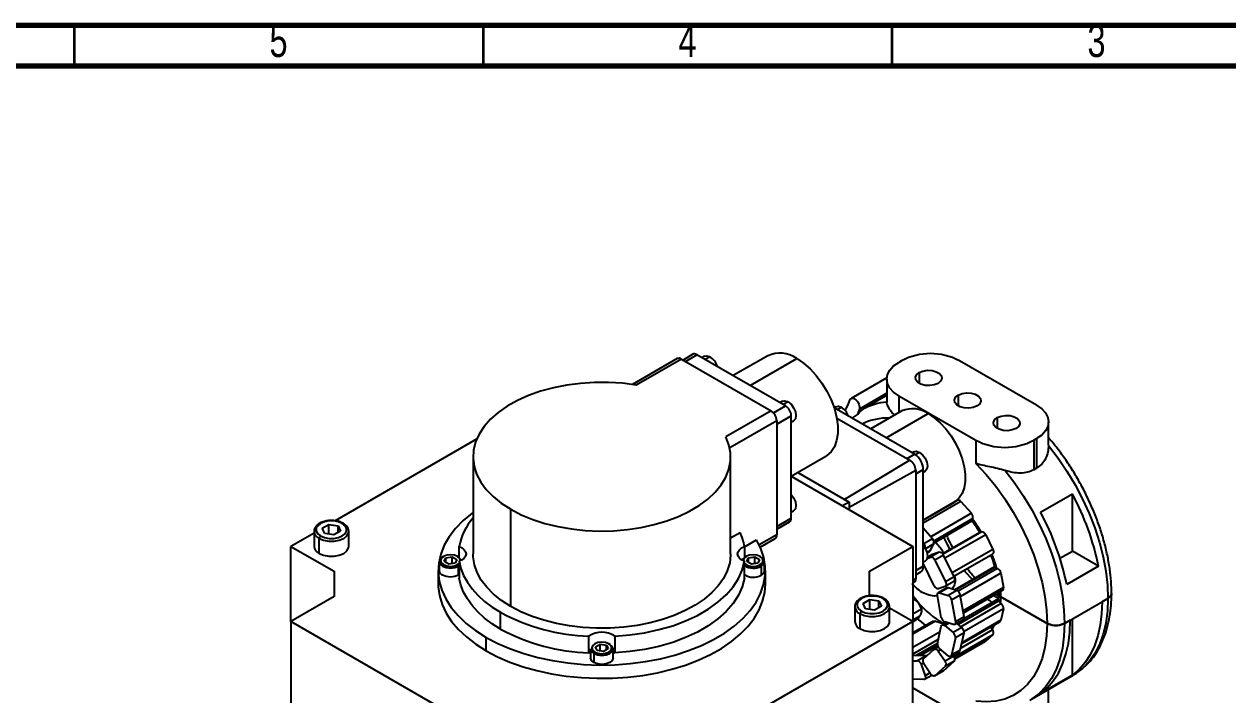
# Model space of a CAD drawing. Header units: millimetres. Extents: x 15 to 1184, y 5 to 836.
# Drawn here: x 943.4 to 1090.5, y 754.1 to 836.1 of the extents above; entities that cross this region are included whole.
import ezdxf

# ---------------------------------------------------------------- set-up
doc = ezdxf.new("R2010")
doc.units = ezdxf.units.MM
doc.styles.add('SLDTEXTSTYLE1', font='TXT', dxfattribs={"width": 0.75})

msp = doc.modelspace()

# ---------------------------------------------------------------- linework, layer by layer
at = {"color": 7, "linetype": 'Continuous', "lineweight": 70}
for p, q in [((15, 836), (1184, 836)), ((20, 831), (1179, 831))]:
    msp.add_line(p, q, dxfattribs=at)
at = {"color": 7, "linetype": 'Continuous', "lineweight": 35}
for p, q in [((949.5, 831), (949.5, 836)), ((999.5, 831), (999.5, 836)), ((1049.5, 831), (1049.5, 836))]:
    msp.add_line(p, q, dxfattribs=at)
at = {"color": 7, "linetype": 'Continuous', "lineweight": 25}
for p, q in [((1023.2071, 795.2161), (1017.7353, 792.0573)), ((1023.7071, 795.1666), (1018.1997, 791.9872)), ((1023.7071, 795.1666), (1034.6672, 788.8394)), ((1025.1163, 795.7467), (1023.9093, 795.0499)), ((1036.435, 789.4517), (1025.6163, 795.6972)), ((1026.5251, 795.5111), (1026.2319, 795.3418)), ((1034.2642, 795.579), (1030.0425, 793.142)), ((1050.6302, 794.967), (1050.2766, 794.7629)), ((1067.1411, 789.5174), (1057.7013, 794.967)), ((1048.8187, 792.8699), (1044.4501, 790.3479)), ((1048.8122, 792.7218), (1048.8122, 789.8797)), ((1048.8122, 790.7039), (1045.9111, 789.0292)), ((1050.2766, 790.6808), (1059.7165, 785.2313)), ((1036.0605, 790.0064), (1035.7672, 789.8372)), ((1042.5941, 789.3345), (1042.3782, 789.2098)), ((1052.2212, 783.52), (1042.3812, 789.2005)), ((1034.6672, 788.8394), (1029.1598, 785.6601)), ((1035.3744, 787.6147), (1035.3744, 773.6927)), ((1037.1421, 775.7338), (1037.1421, 788.2269)), ((1037.1421, 787.4555), (1037.4354, 787.6248)), ((1042.6972, 787.9568), (1051.6555, 782.7853)), ((1045.2625, 788.4224), (1044.5655, 787.9395)), ((1050.6706, 788.8179), (1046.8573, 786.6165)), ((1068.6056, 784.6343), (1068.6056, 787.4764)), ((998.6798, 785.3737), (981.3871, 775.3909)), ((1059.7165, 785.2313), (1059.7165, 782.4052)), ((1066.7876, 785.2313), (1067.1411, 785.4354)), ((1066.7876, 785.2313), (1066.7876, 781.639)), ((1067.1411, 785.4354), (1067.1411, 781.8431)), ((998.2344, 783.2266), (998.2344, 771.346)), ((1029.7344, 771.346), (1029.7344, 783.2266)), ((1037.1421, 780.8442), (1041.3636, 783.2811)), ((1052.1295, 783.8298), (1051.907, 783.7014)), ((1052.3626, 781.5605), (1052.3626, 768.2917)), ((1053.2818, 769.843), (1053.2818, 781.6829)), ((1067.1411, 781.8431), (1066.7876, 781.639)), ((1037.1421, 780.8402), (1051.9914, 772.2679)), ((1037.9483, 781.3096), (1044.2309, 777.6827)), ((1053.2818, 781.3197), (1053.5044, 781.4482)), ((1067.6184, 776.4541), (1071.5075, 778.6992)), ((1071.5075, 771.687), (1071.5075, 778.6992)), ((1044.2309, 777.6827), (1043.4212, 777.2153)), ((1044.2309, 777.6827), (1044.2309, 776.7479)), ((1057.4843, 777.9039), (1053.2818, 775.4778)), ((1053.2818, 775.4878), (1057.0951, 777.6891)), ((1057.8877, 777.7501), (1059.1619, 776.306)), ((1002.8474, 764.9167), (1002.8474, 776.7974)), ((1037.1421, 776.4445), (1037.4354, 776.6138)), ((1059.327, 775.6657), (1059.2955, 775.6083)), ((979.8118, 774.4777), (980.6283, 774.949)), ((980.1106, 773.8338), (979.8118, 774.4777)), ((980.6283, 774.949), (981.7436, 774.7765)), ((980.6283, 773.7537), (980.6283, 774.949)), ((981.7436, 774.7765), (982.0425, 774.1326)), ((981.7436, 773.9601), (981.7436, 774.7765)), ((1035.3744, 774.3751), (1036.935, 775.276)), ((1054.4012, 773.2035), (1053.2818, 774.4722)), ((1054.6013, 772.7145), (1059.2285, 775.3857)), ((978.8021, 773.8986), (975.9774, 772.2679)), ((978.8021, 774.101), (978.8021, 772.2679)), ((978.8021, 774.101), (978.8026, 774.0741)), ((979.4245, 771.4005), (979.4245, 773.2336)), ((981.226, 773.6613), (980.1106, 773.8338)), ((982.0425, 774.1326), (981.226, 773.6613)), ((983.0521, 774.101), (983.0516, 774.128)), ((983.0521, 772.2679), (983.0521, 774.101)), ((1029.7344, 773.2947), (1030.8881, 773.9607)), ((1031.4138, 772.2228), (1032.8884, 773.0741)), ((1033.3513, 772.1865), (1035.1672, 773.2348)), ((1054.4012, 773.2035), (1053.3406, 772.5912)), ((1060.1877, 773.9696), (1055.6461, 771.3478)), ((1060.3597, 774.0139), (1060.4165, 774.0335)), ((1060.9133, 773.682), (1061.7951, 771.8962)), ((975.9774, 772.2679), (981.2453, 769.2268)), ((975.9774, 763.0833), (975.9774, 772.2679)), ((996.5549, 770.9051), (996.5549, 772.2521)), ((1031.4138, 772.2521), (1031.4138, 770.9051)), ((1046.7234, 769.2268), (1051.9914, 772.2679)), ((1051.9914, 772.2679), (1051.9914, 763.0833)), ((1053.2818, 772.6578), (1053.3406, 772.5912)), ((1053.7325, 771.4772), (1054.0376, 771.6534)), ((1054.3811, 771.2558), (1053.7787, 770.9081)), ((1054.1062, 771.7254), (1054.5664, 772.5632)), ((1055.2399, 771.5542), (1054.1792, 770.9419)), ((1054.4106, 771.2693), (1054.3811, 771.2558)), ((1055.2399, 771.5542), (1054.4106, 771.2693)), ((1057.0111, 768.6217), (1061.7686, 771.3682)), ((1069.9983, 770.8157), (1071.5075, 771.687)), ((1074.7113, 769.8374), (1071.5075, 771.687)), ((994.1094, 770.4069), (994.1094, 769.3046)), ((994.7036, 770.4086), (994.9128, 770.8594)), ((995.2752, 770.0787), (994.7036, 770.4086)), ((994.9128, 770.8594), (995.6936, 770.9801)), ((994.9128, 770.2879), (994.9128, 770.8594)), ((996.0559, 770.1995), (995.2752, 770.0787)), ((995.6936, 770.9801), (996.2651, 770.6502)), ((995.6936, 770.1434), (995.6936, 770.9801)), ((996.2651, 770.6502), (996.0559, 770.1995)), ((996.4566, 769.8457), (996.5549, 769.9088)), ((996.4566, 768.7433), (996.4566, 769.8457)), ((996.5549, 770.4398), (996.5549, 768.3984)), ((1031.4138, 768.3984), (1031.4138, 770.4398)), ((1031.7036, 770.4086), (1031.9128, 770.8594)), ((1032.2752, 770.0787), (1031.7036, 770.4086)), ((1031.9128, 770.8594), (1032.6936, 770.9801)), ((1031.9128, 770.2879), (1031.9128, 770.8594)), ((1033.0559, 770.1995), (1032.2752, 770.0787)), ((1032.6936, 770.9801), (1033.2651, 770.6502)), ((1032.6936, 770.1434), (1032.6936, 770.9801)), ((1033.2651, 770.6502), (1033.0559, 770.1995)), ((1033.4566, 769.8457), (1033.4566, 768.7433)), ((1033.8594, 769.3046), (1033.8594, 770.4069)), ((1053.2818, 770.3087), (1053.5044, 770.4372)), ((1053.294, 770.1155), (1053.2818, 770.1412)), ((1054.6166, 767.4368), (1053.294, 770.1155)), ((1053.7564, 770.7966), (1054.1792, 770.9419)), ((1055.7367, 771.2027), (1054.6761, 770.5904)), ((1054.6761, 770.5904), (1055.9987, 767.9117)), ((1057.0593, 768.524), (1055.7367, 771.2027)), ((1062.0107, 769.7593), (1057.1371, 766.9458)), ((1074.7113, 769.8374), (1070.8223, 767.5923)), ((981.2453, 769.2268), (981.2453, 766.1244)), ((993.9844, 769.3046), (993.9844, 767.6756)), ((996.5549, 768.8065), (996.4566, 768.7433)), ((1033.9844, 767.6756), (1033.9844, 769.3046)), ((1046.7234, 766.2255), (1046.7234, 769.2268)), ((1052.3626, 768.805), (1052.9711, 769.1563)), ((1057.0593, 768.524), (1055.9987, 767.9117)), ((1062.2729, 769.5781), (1062.3437, 769.5559)), ((1062.7671, 769.0043), (1063.0818, 767.2305)), ((1051.9914, 767.7437), (1052.1492, 767.8304)), ((1056.1718, 767.1845), (1055.1111, 766.5722)), ((1055.9427, 767.3702), (1055.1134, 767.0853)), ((1056.3431, 767.1949), (1055.2824, 766.5826)), ((1055.9723, 767.3837), (1057.0329, 767.996)), ((1057.3771, 766.8705), (1056.3165, 766.2582)), ((1057.3771, 766.8705), (1056.3431, 767.1949)), ((1058.1879, 764.1352), (1062.9871, 766.9056)), ((981.2453, 766.1244), (975.9774, 763.0833)), ((1045.9263, 765.2931), (1046.7428, 765.7645)), ((1046.7428, 765.7645), (1047.8581, 765.5919)), ((1046.7428, 764.5692), (1046.7428, 765.7645)), ((1047.8581, 765.5919), (1048.157, 764.948)), ((1047.8581, 764.7755), (1047.8581, 765.5919)), ((1051.9914, 765.8739), (1052.6357, 765.4271)), ((1052.6357, 765.4271), (1053.0522, 764.5777)), ((1055.4884, 763.5866), (1055.0164, 766.2473)), ((1055.2824, 766.5826), (1056.3165, 766.2582)), ((1057.8005, 766.3189), (1056.7398, 765.7066)), ((1056.7398, 765.7066), (1057.2119, 763.0459)), ((1058.2725, 763.6582), (1057.8005, 766.3189)), ((1062.4698, 765.8453), (1058.2478, 763.408)), ((1062.4801, 766.613), (1062.4818, 766.5135)), ((1062.7449, 765.3456), (1062.8157, 765.2861)), ((1062.7747, 766.1164), (1068.4316, 762.8507)), ((1068.4316, 762.8466), (1062.7747, 766.1123)), ((1070.5529, 762.8507), (1075.8562, 765.9123)), ((1075.1456, 765.502), (1075.1491, 765.5)), ((1075.8562, 765.9082), (1075.1491, 765.5)), ((1001.61, 762.161), (1001.61, 764.2024)), ((1044.9166, 764.9164), (1044.9166, 763.0833)), ((1044.9166, 764.9164), (1044.9171, 764.8895)), ((1045.539, 764.049), (1045.539, 762.2159)), ((1046.2251, 764.6492), (1045.9263, 765.2931)), ((1047.3405, 764.4767), (1046.2251, 764.6492)), ((1048.157, 764.948), (1047.3405, 764.4767)), ((1049.1666, 764.9164), (1049.1661, 764.9434)), ((1049.1666, 763.0833), (1049.1666, 764.9164)), ((1051.9914, 763.0833), (1049.1666, 764.714)), ((1063.0818, 764.6436), (1062.7671, 763.2332)), ((1006.0294, 745.7346), (975.9774, 763.0833)), ((975.9774, 763.0833), (975.9774, 752.4683)), ((1051.9914, 763.0833), (1021.9393, 745.7346)), ((1051.9914, 763.0066), (1052.5088, 763.3053)), ((1051.9914, 752.4683), (1051.9914, 763.0833)), ((1054.2935, 763.0187), (1051.9914, 761.6898)), ((1052.6089, 763.4347), (1052.5774, 763.3773)), ((1054.776, 763.1283), (1055.7037, 762.8474)), ((1055.0164, 760.4069), (1055.4884, 762.5226)), ((1056.1133, 762.9718), (1055.5831, 762.6658)), ((1055.7037, 762.8474), (1055.7704, 762.7739)), ((1056.9459, 762.7106), (1055.9118, 763.035)), ((1055.9118, 762.5853), (1056.9459, 761.7158)), ((1057.1172, 762.721), (1058.1778, 763.3333)), ((1058.2725, 763.6582), (1057.2119, 763.0459)), ((1058.0065, 762.3282), (1057.3674, 762.8655)), ((1057.9817, 760.3821), (1062.6724, 763.09)), ((1071.26, 763.2548), (1070.5529, 762.8466)), ((1071.26, 763.2548), (1071.2565, 763.2569)), ((1071.5075, 756.5093), (1071.5075, 763.4018)), ((999.8422, 759.5115), (999.8422, 761.1405)), ((1012.4147, 759.2428), (1012.4147, 761.2841)), ((1015.5541, 761.2841), (1015.5541, 759.2428)), ((1057.2119, 761.0734), (1056.7398, 758.9577)), ((1058.0065, 762.3282), (1056.9459, 761.7158)), ((1058.2725, 761.6857), (1057.2119, 761.0734)), ((1057.8005, 759.57), (1058.2725, 761.6857)), ((1061.7951, 761.4636), (1060.9133, 760.6958)), ((1061.6823, 762.1547), (1061.7391, 762.0696)), ((1012.6094, 759.7271), (1012.6094, 758.6248)), ((1013.2036, 759.9704), (1013.7752, 760.3003)), ((1013.4128, 759.5196), (1013.2036, 759.9704)), ((1014.1936, 759.3989), (1013.4128, 759.5196)), ((1013.7752, 760.3003), (1014.5559, 760.1795)), ((1013.7752, 759.4636), (1013.7752, 760.3003)), ((1014.7651, 759.7288), (1014.1936, 759.3989)), ((1014.5559, 760.1795), (1014.7651, 759.7288)), ((1014.5559, 759.6081), (1014.5559, 760.1795)), ((1015.3594, 758.6248), (1015.3594, 759.7271)), ((1052.7147, 758.9116), (1055.0141, 760.239)), ((1055.0366, 760.1423), (1052.898, 758.9077)), ((1053.294, 758.5273), (1054.6166, 759.679)), ((1055.1131, 759.9692), (1054.643, 759.6979)), ((1055.1134, 759.4568), (1055.9427, 758.2144)), ((1056.3165, 758.8949), (1055.2824, 759.7644)), ((1057.8005, 759.57), (1056.7398, 758.9577)), ((1057.1306, 758.5084), (1060.8869, 760.6769)), ((1060.9133, 760.6958), (1060.8869, 760.6769)), ((1012.4147, 759.2428), (1012.6094, 759.3817)), ((1013.0121, 759.1658), (1013.0121, 758.0635)), ((1015.3594, 759.3817), (1015.5541, 759.2428)), ((1053.6342, 758.8921), (1051.9914, 758.9269)), ((1051.9914, 758.2921), (1052.5736, 758.2798)), ((1053.6342, 758.8921), (1052.5736, 758.2798)), ((1055.7367, 757.069), (1057.0593, 758.2207)), ((1057.0034, 758.8267), (1055.9427, 758.2144)), ((1057.0593, 758.2207), (1055.9987, 757.6084)), ((1056.6451, 758.8145), (1057.7058, 759.4268)), ((1057.0034, 758.8267), (1056.9096, 758.9672)), ((1053.0455, 757.8166), (1053.5057, 756.4475)), ((1054.1792, 756.6789), (1053.35, 757.9213)), ((1053.4371, 756.0212), (1054.3118, 756.5261)), ((1054.6496, 756.4378), (1055.7103, 757.0501)), ((1055.9987, 757.6084), (1054.6761, 756.4567)), ((1055.7367, 757.069), (1054.6761, 756.4567)), ((1055.7103, 757.0501), (1055.7367, 757.069)), ((1066.3064, 753.4629), (1071.6097, 756.5244)), ((1071.5075, 756.5093), (1067.6184, 754.2642)), ((1071.6874, 756.5699), (1071.6097, 756.5244)), ((1053.3406, 755.9978), (1051.9914, 756.0264)), ((1051.9914, 754.9879), (1059.7165, 750.5283)), ((1068.6056, 752.7734), (1068.6056, 754.7902))]:
    msp.add_line(p, q, dxfattribs=at)
at = {"color": 8, "linetype": 'Continuous', "lineweight": 25}
for p, q in [((1024.2021, 794.8808), (1025.6163, 795.6972)), ((1027.2126, 795.443), (1026.6346, 795.1093)), ((1032.1218, 791.9416), (1037.8139, 795.2275)), ((1052.7869, 793.5178), (1052.7869, 792.1912)), ((1048.8122, 790.9798), (1045.4848, 789.059)), ((1050.2766, 790.6808), (1050.2766, 788.5904)), ((1057.5598, 790.7625), (1057.5598, 789.4358)), ((1034.9582, 788.5991), (1036.435, 789.4517)), ((1036.7479, 789.9384), (1036.1699, 789.6047)), ((1043.2816, 789.2664), (1042.7743, 788.9736)), ((1035.3744, 787.6147), (1029.6251, 784.2957)), ((1035.3744, 787.2064), (1037.1421, 788.2269)), ((1048.7389, 785.5302), (1053.8829, 788.4998)), ((1062.3328, 788.0071), (1062.3328, 786.6804)), ((1051.302, 782.9894), (1052.2212, 783.52)), ((1052.8169, 783.7618), (1052.3062, 783.467)), ((1051.6555, 782.7853), (1043.6633, 778.0104)), ((1052.3626, 781.5605), (1044.2309, 777.0273)), ((1052.3626, 781.1522), (1053.2818, 781.6829)), ((1057.8877, 777.7501), (1053.2818, 775.0912)), ((1035.3744, 774.7133), (1037.1421, 775.7338)), ((1059.1619, 776.306), (1054.1942, 773.4382)), ((1059.327, 775.6657), (1054.5664, 772.9174)), ((1059.2306, 775.4193), (1054.6007, 772.7465)), ((1035.3744, 773.6927), (1033.2265, 772.4528)), ((1060.1971, 773.9714), (1055.6481, 771.3453)), ((1060.4165, 774.0335), (1055.6808, 771.2996)), ((1060.9133, 773.682), (1055.9323, 770.8065)), ((1054.5664, 772.5632), (1053.536, 771.9684)), ((1054.1062, 771.7254), (1053.7249, 771.5053)), ((1054.4106, 771.2693), (1053.7781, 770.9041)), ((1061.7951, 771.8962), (1056.8141, 769.0207)), ((996.3506, 770.0294), (996.5549, 770.1857)), ((1052.3626, 769.3124), (1053.2818, 769.843)), ((1052.3626, 768.2917), (1051.9914, 768.0848)), ((1062.056, 769.697), (1057.2364, 766.9147)), ((1062.3437, 769.5559), (1057.5345, 766.7796)), ((1062.7671, 769.0043), (1057.8297, 766.1541)), ((1063.0818, 767.2305), (1058.1444, 764.3803)), ((1062.5281, 765.6088), (1057.5338, 762.7257)), ((1053.0522, 764.5778), (1051.9914, 763.9653)), ((1062.8157, 765.2861), (1057.8785, 762.4358)), ((1063.0818, 764.6436), (1058.2725, 761.8673)), ((1052.7878, 763.6895), (1051.9914, 763.2297)), ((1052.5774, 763.3773), (1051.9914, 763.039)), ((1054.776, 763.1283), (1051.9914, 761.5207)), ((1055.8014, 762.7917), (1055.7037, 762.8474)), ((1056.4165, 762.8767), (1055.9118, 762.5853)), ((1062.7671, 763.2332), (1058.0044, 760.4837)), ((1055.3307, 761.8156), (1051.9914, 759.8879)), ((1061.7951, 761.4636), (1057.0594, 758.7297)), ((1061.7391, 762.0696), (1057.8584, 759.8293)), ((1055.1216, 760.8785), (1051.9914, 759.0714)), ((1055.0171, 760.4098), (1052.4321, 758.9176)), ((1055.0455, 760.1151), (1052.9521, 758.9065)), ((1055.4305, 759.6399), (1055.1134, 759.4568)), ((1060.9133, 760.6958), (1057.1301, 758.5118)), ((1053.3176, 757.9737), (1053.0455, 757.8166)), ((1054.1034, 756.7925), (1053.5057, 756.4475))]:
    msp.add_line(p, q, dxfattribs=at)
at = {"color": 7, "linetype": 'Continuous', "lineweight": 25, "flags": 128}
for points in [[(1026.5251, 795.5111), (1026.8405, 795.5723), (1027.2126, 795.443)], [(1037.8139, 795.2275), (1038.6402, 794.6714), (1039.444, 793.9724), (1040.2033, 793.1494), (1040.8975, 792.2249), (1041.5075, 791.2243), (1042.0168, 790.1747), (1042.4115, 789.1048), (1042.6807, 788.0437), (1042.8172, 787.0205), (1042.8172, 786.063), (1042.6807, 785.1973), (1042.4115, 784.4472), (1042.0168, 783.8329), (1041.5075, 783.3713), (1041.3636, 783.2811)], [(1050.2766, 790.6808), (1049.6548, 791.1182), (1049.1928, 791.6172), (1048.9082, 792.1587), (1048.8122, 792.7218), (1048.9082, 793.285), (1049.1928, 793.8264), (1049.6548, 794.3255), (1050.2766, 794.7629)], [(1055.085, 792.1912), (1054.6227, 792.0043), (1054.0775, 791.92), (1053.5153, 791.9484), (1053.0038, 792.0861), (1052.6048, 792.3164), (1052.3663, 792.6117), (1052.3171, 792.9363), (1052.4632, 793.251), (1052.7869, 793.5178)], [(1052.7869, 793.5178), (1053.2492, 793.7047), (1053.7943, 793.789), (1054.3565, 793.7606), (1054.868, 793.6229), (1055.267, 793.3926), (1055.5055, 793.0973), (1055.5547, 792.7727), (1055.4087, 792.4581), (1055.085, 792.1912)], [(1018.1997, 791.9872), (1016.5166, 792.2006), (1014.8032, 792.3066), (1013.08, 792.3039), (1011.3676, 792.1925), (1009.6866, 791.9738), (1008.057, 791.6504), (1006.4984, 791.2262), (1005.0293, 790.7062), (1003.6675, 790.0967), (1002.4292, 789.4049), (1001.3291, 788.6392), (1000.3806, 787.8087), (999.5949, 786.9233), (998.9815, 785.9937), (998.5476, 785.031), (998.2986, 784.0467), (998.2373, 783.0525), (998.3645, 782.0604), (998.6786, 781.0823), (999.176, 780.1299), (999.8507, 779.2145), (1000.6945, 778.3472), (1001.6974, 777.5383), (1002.8474, 776.7974)], [(1044.2902, 790.1213), (1044.3974, 790.3091), (1044.5793, 790.3876), (1044.808, 790.3446), (1045.0489, 790.1867), (1045.2652, 789.938), (1045.424, 789.6364), (1045.5011, 789.3277), (1045.4848, 789.059)], [(1059.8579, 789.4358), (1059.3956, 789.2489), (1058.8505, 789.1646), (1058.2883, 789.193), (1057.7768, 789.3307), (1057.3778, 789.5611), (1057.1393, 789.8563), (1057.0901, 790.1809), (1057.2361, 790.4956), (1057.5598, 790.7625)], [(1057.5598, 790.7625), (1058.0221, 790.9493), (1058.5673, 791.0337), (1059.1295, 791.0053), (1059.6409, 790.8676), (1060.04, 790.6372), (1060.2785, 790.3419), (1060.3277, 790.0174), (1060.1816, 789.7027), (1059.8579, 789.4358)], [(1036.0605, 790.0064), (1036.3758, 790.0677), (1036.7479, 789.9384)], [(1036.7479, 789.9384), (1037.12, 789.6381), (1037.4354, 789.2126), (1037.6462, 788.7267), (1037.7202, 788.2543), (1037.6462, 787.8674), (1037.4354, 787.6248), (1037.4354, 787.6248)], [(1042.5941, 789.3345), (1042.9095, 789.3957), (1043.2816, 789.2664)], [(1067.1411, 789.5174), (1067.7629, 789.08), (1068.225, 788.581), (1068.5095, 788.0395), (1068.6056, 787.4764), (1068.5095, 786.9133), (1068.225, 786.3718), (1067.7629, 785.8728), (1067.1411, 785.4354)], [(1053.8829, 788.4998), (1054.6307, 787.9965), (1055.358, 787.3639), (1056.0452, 786.6192), (1056.6733, 785.7826), (1057.2254, 784.8771), (1057.6863, 783.9273), (1058.0434, 782.9591), (1058.287, 781.9989), (1058.4105, 781.073), (1058.4105, 780.2065), (1058.287, 779.4232), (1058.0434, 778.7443), (1057.6863, 778.1884), (1057.2254, 777.7707), (1057.0951, 777.6891)], [(1064.6309, 786.6804), (1064.1686, 786.4935), (1063.6235, 786.4092), (1063.0613, 786.4376), (1062.5498, 786.5753), (1062.1507, 786.8057), (1061.9122, 787.101), (1061.863, 787.4255), (1062.0091, 787.7402), (1062.3328, 788.0071)], [(1062.3328, 788.0071), (1062.7951, 788.194), (1063.3402, 788.2783), (1063.9024, 788.2499), (1064.4139, 788.1122), (1064.813, 787.8818), (1065.0515, 787.5865), (1065.1007, 787.262), (1064.9546, 786.9473), (1064.6309, 786.6804)], [(1002.8474, 776.7974), (1004.1308, 776.1335), (1005.532, 775.5546), (1007.0345, 775.0674), (1008.6201, 774.6779), (1010.27, 774.3908), (1011.9643, 774.2094), (1013.6828, 774.136), (1015.4049, 774.1714), (1017.11, 774.3152), (1018.7777, 774.5656), (1020.388, 774.9198), (1021.9216, 775.3733), (1023.3603, 775.9209), (1024.6867, 776.5559), (1025.885, 777.2708), (1026.9408, 778.057), (1027.8416, 778.905), (1028.5765, 779.8048), (1029.1367, 780.7456), (1029.5155, 781.716), (1029.7084, 782.7045), (1029.7131, 783.6993), (1029.5295, 784.6884), (1029.1598, 785.6601)], [(1068.6053, 784.5946), (1069.7661, 783.0634), (1070.8508, 781.4528), (1071.8495, 779.7771), (1072.7531, 778.0516), (1073.5536, 776.292), (1074.2436, 774.5141), (1074.817, 772.734), (1075.2684, 770.968), (1075.5939, 769.2319), (1075.7904, 767.5416), (1075.8562, 765.9123)], [(1052.1295, 783.8298), (1052.4448, 783.8911), (1052.8169, 783.7618)], [(1052.8169, 783.7618), (1053.189, 783.4615), (1053.5044, 783.036), (1053.7152, 782.5501), (1053.7892, 782.0777), (1053.7152, 781.6908), (1053.5044, 781.4482), (1053.5044, 781.4482)], [(1059.7165, 782.4052), (1060.9604, 781.0637), (1062.1436, 779.6156), (1063.2539, 778.0758), (1064.2802, 776.4598), (1065.2118, 774.7842), (1066.0394, 773.066), (1066.7546, 771.3228), (1067.3499, 769.5722), (1067.8194, 767.8321), (1068.1582, 766.1203), (1068.363, 764.4542), (1068.4316, 762.8507)], [(1063.302, 781.533), (1064.4628, 780.0019), (1065.5475, 778.3912), (1066.5462, 776.7156), (1067.4498, 774.9901), (1068.2503, 773.2304), (1068.9403, 771.4525), (1069.5137, 769.6725), (1069.9651, 767.9064), (1070.2906, 766.1704), (1070.4871, 764.48), (1070.5529, 762.8507)], [(1037.1421, 778.6033), (1037.4354, 778.2016), (1037.6462, 777.7157), (1037.7202, 777.2433), (1037.6462, 776.8564), (1037.4354, 776.6138), (1037.4354, 776.6138)], [(998.2344, 776.4204), (998.1236, 776.338), (997.0286, 775.4277), (996.0897, 774.4609), (995.3157, 773.4467), (994.7138, 772.3943), (994.2894, 771.3134), (994.0465, 770.2141), (993.9873, 769.1063), (994.1124, 768.0004), (994.4206, 766.9064), (994.909, 765.8346), (995.5732, 764.7948), (996.407, 763.7965), (997.4029, 762.849), (998.5514, 761.9609), (999.8422, 761.1405)], [(982.253, 775.0705), (981.7784, 775.2696), (981.2204, 775.3743), (980.6338, 775.3743), (980.0759, 775.2696), (979.6013, 775.0705), (979.2565, 774.7966), (979.0752, 774.4745), (979.0752, 774.1358), (979.2565, 773.8138), (979.6013, 773.5398)], [(979.6013, 773.5398), (980.0759, 773.3407), (980.6338, 773.2361), (981.2204, 773.2361), (981.7784, 773.3407), (982.253, 773.5398), (982.5978, 773.8138), (982.779, 774.1358), (982.779, 774.4745), (982.5978, 774.7966), (982.253, 775.0705)], [(999.8422, 761.1405), (1001.2633, 760.3954), (1002.8017, 759.7323), (1004.443, 759.1574), (1006.1723, 758.6761), (1007.9736, 758.2926), (1009.8302, 758.0107), (1011.7251, 757.8327), (1013.6409, 757.7606), (1015.5598, 757.7947), (1017.4642, 757.9349), (1019.3365, 758.1799), (1021.1595, 758.5274), (1022.9164, 758.9742), (1024.591, 759.5162), (1026.1678, 760.1484), (1027.6324, 760.8649), (1028.9713, 761.6592), (1030.172, 762.524), (1031.2236, 763.4512), (1032.1164, 764.4324), (1032.8421, 765.4585), (1033.394, 766.52), (1033.767, 767.6071), (1033.9578, 768.7099), (1033.9646, 769.8182), (1033.7872, 770.9217), (1033.4274, 772.0104), (1032.8884, 773.0741)], [(979.4245, 771.4005), (979.9624, 771.1749), (980.5947, 771.0563), (981.2596, 771.0563), (981.8919, 771.1749), (982.4297, 771.4005), (982.8205, 771.711), (983.026, 772.076), (983.0521, 772.2679)], [(996.5549, 772.2521), (996.9012, 772.0767), (997.1643, 771.8584), (997.3285, 771.6099), (997.3844, 771.346), (997.3285, 771.082), (997.1643, 770.8335), (996.9012, 770.6152), (996.5549, 770.4398)], [(1002.8474, 764.9167), (1001.7281, 765.6356), (1000.7473, 766.4189), (999.9161, 767.258), (999.2438, 768.1432), (998.7382, 769.0647), (998.4048, 770.0119), (998.2475, 770.9742), (998.2344, 771.346)], [(1029.7344, 771.346), (1029.7323, 771.1973), (1029.616, 770.2331), (1029.323, 769.2814), (1028.8567, 768.3531), (1028.2223, 767.4586), (1027.427, 766.608), (1026.4798, 765.811), (1025.3914, 765.0765), (1024.1741, 764.4129), (1022.8416, 763.8276), (1021.409, 763.3273), (1019.8925, 762.9176), (1018.3093, 762.6032), (1016.6771, 762.3875), (1015.0146, 762.2731), (1013.3404, 762.2613), (1011.6734, 762.3521), (1010.0326, 762.5445), (1008.4365, 762.8364), (1006.903, 763.2245), (1005.4496, 763.7044), (1004.0926, 764.2706), (1002.8474, 764.9167)], [(1031.4138, 770.4398), (1031.0675, 770.6152), (1030.8045, 770.8335), (1030.6402, 771.082), (1030.5844, 771.346), (1030.6402, 771.6099), (1030.8045, 771.8584), (1031.0675, 772.0767), (1031.4138, 772.2521)], [(1033.3506, 770.0294), (1033.6161, 770.2588), (1033.7094, 770.5294), (1033.6161, 770.8), (1033.3506, 771.0295), (1032.9532, 771.1828), (1032.4844, 771.2366), (1032.0156, 771.1828), (1031.6182, 771.0295)], [(1053.2818, 772.3456), (1053.5044, 772.025), (1053.7152, 771.5391), (1053.7892, 771.0667), (1053.7152, 770.6798), (1053.5044, 770.4372), (1053.5044, 770.4372)], [(1054.0376, 771.6534), (1054.0701, 771.6778), (1054.1062, 771.7254)], [(1061.7951, 771.8962), (1061.8328, 771.8072), (1061.8584, 771.7181), (1061.871, 771.6321), (1061.87, 771.5527), (1061.8555, 771.4827), (1061.8281, 771.4251), (1061.7888, 771.3818), (1061.7686, 771.3682)], [(994.5121, 770.9682), (994.214, 770.7107), (994.1094, 770.4069), (994.214, 770.1032), (994.5121, 769.8457), (994.9582, 769.6736), (995.4844, 769.6132), (996.0106, 769.6736), (996.4566, 769.8457)], [(994.6182, 771.0295), (994.3526, 770.8), (994.2594, 770.5294), (994.3526, 770.2588), (994.6182, 770.0294), (995.0156, 769.8761), (995.4844, 769.8222), (995.9532, 769.8761), (996.3506, 770.0294)], [(996.5549, 770.4398), (996.7571, 769.5695), (997.0894, 768.7126), (997.5493, 767.8756), (998.1334, 767.0648), (998.8373, 766.2863), (999.6556, 765.5461), (1000.5822, 764.8497), (1001.61, 764.2024)], [(1015.5541, 761.2841), (1017.4067, 761.4385), (1019.2202, 761.7062), (1020.9738, 762.0842), (1022.6474, 762.5681), (1024.2219, 763.1525), (1025.6792, 763.8306), (1027.0028, 764.5946), (1028.1775, 765.436), (1029.1897, 766.3449), (1030.028, 767.3111), (1030.6828, 768.3234), (1031.1465, 769.3703), (1031.4138, 770.4398)], [(1031.5121, 770.9682), (1031.214, 770.7107), (1031.1392, 770.5713)], [(1033.4566, 769.8457), (1033.7547, 770.1032), (1033.8594, 770.4069)], [(996.4566, 768.7433), (996.0106, 768.5713), (995.4844, 768.5108), (994.9582, 768.5713), (994.5121, 768.7433), (994.214, 769.0008), (994.1094, 769.3046)], [(1001.61, 762.161), (1000.5822, 762.8083), (999.6556, 763.5047), (998.8373, 764.245), (998.1334, 765.0234), (997.5493, 765.8342), (997.0894, 766.6712), (996.7571, 767.5281), (996.5549, 768.3984)], [(1031.4138, 768.3984), (1031.1465, 767.3289), (1030.6828, 766.282), (1030.028, 765.2697), (1029.1897, 764.3036), (1028.1775, 763.3946), (1027.0028, 762.5533), (1025.6792, 761.7892), (1024.2219, 761.1111), (1022.6474, 760.5267), (1020.9738, 760.0428), (1019.2202, 759.6648), (1017.4067, 759.3971), (1015.5541, 759.2428)], [(1033.8594, 769.3046), (1033.7547, 769.0008), (1033.4566, 768.7433)], [(1057.0329, 767.996), (1057.0531, 768.0097), (1057.0924, 768.0529), (1057.1198, 768.1106), (1057.1343, 768.1805), (1057.1352, 768.2599), (1057.1227, 768.3459), (1057.097, 768.4351), (1057.0593, 768.524)], [(993.9844, 767.6756), (993.9934, 767.3291), (994.139, 766.2425), (994.4615, 765.1688), (994.9579, 764.1174), (995.6237, 763.0976), (996.4532, 762.1187), (997.4388, 761.1893), (998.5719, 760.3176), (999.8422, 759.5115)], [(999.8422, 759.5115), (1001.2386, 758.7782), (1002.7485, 758.1241), (1004.3585, 757.5551), (1006.0542, 757.0762), (1007.8207, 756.6918), (1009.642, 756.4053), (1011.502, 756.2191), (1013.3841, 756.135), (1015.2716, 756.1538), (1017.1476, 756.2752), (1018.9954, 756.4981), (1020.7986, 756.8206), (1022.541, 757.2399), (1024.2073, 757.7521), (1025.7824, 758.3527), (1027.2525, 759.0364), (1028.6043, 759.797), (1029.8259, 760.6278), (1030.9064, 761.5215), (1031.8361, 762.4699), (1032.6068, 763.4647), (1033.2116, 764.4971), (1033.645, 765.5577), (1033.9033, 766.6372), (1033.9844, 767.6756)], [(1055.9987, 767.9117), (1056.0364, 767.8228), (1056.062, 767.7336), (1056.0746, 767.6476), (1056.0736, 767.5682), (1056.0591, 767.4983), (1056.0317, 767.4406), (1055.9924, 767.3974), (1055.9427, 767.3702)], [(1048.3674, 765.886), (1047.8929, 766.085), (1047.3349, 766.1897), (1046.7483, 766.1897), (1046.1904, 766.085), (1045.7158, 765.886), (1045.371, 765.612), (1045.1897, 765.2899), (1045.1897, 764.9512), (1045.371, 764.6292), (1045.7158, 764.3552)], [(1045.7158, 764.3552), (1046.1904, 764.1561), (1046.7483, 764.0515), (1047.3349, 764.0515), (1047.8929, 764.1561), (1048.3674, 764.3552), (1048.7123, 764.6292), (1048.8935, 764.9512), (1048.8935, 765.2899), (1048.7123, 765.612), (1048.3674, 765.886)], [(1055.0164, 766.2473), (1055.0077, 766.3318), (1055.0125, 766.4088), (1055.0308, 766.4755), (1055.0617, 766.5292), (1055.1042, 766.568), (1055.1565, 766.5903), (1055.2167, 766.5952), (1055.2824, 766.5826)], [(1075.1491, 765.5), (1075.0896, 764.0206), (1074.9117, 762.6219), (1074.617, 761.3155), (1074.2079, 760.1119), (1073.6876, 759.021), (1073.0606, 758.0518), (1072.3319, 757.2123), (1071.5075, 756.5093)], [(1045.539, 762.2159), (1046.0769, 761.9903), (1046.7092, 761.8717), (1047.374, 761.8717), (1048.0063, 761.9903), (1048.5442, 762.2159), (1048.935, 762.5264), (1049.1405, 762.8914), (1049.1666, 763.0833)], [(1052.5774, 763.3773), (1052.5413, 763.3297), (1052.5088, 763.3053)], [(1055.4884, 762.5226), (1055.5104, 762.5858), (1055.5448, 762.6354), (1055.5902, 762.6696), (1055.645, 762.687), (1055.707, 762.6869), (1055.7739, 762.6694), (1055.843, 762.6351), (1055.9118, 762.5853)], [(1057.2119, 763.0459), (1057.2206, 762.9615), (1057.2157, 762.8845), (1057.1975, 762.8178), (1057.1665, 762.764), (1057.1241, 762.7253), (1057.0718, 762.703), (1057.0116, 762.698), (1056.9459, 762.7106)], [(1068.4316, 762.8466), (1068.363, 761.3224), (1068.1582, 759.8927), (1067.8194, 758.5721), (1067.3499, 757.3741), (1066.7546, 756.3109), (1066.0394, 755.3933), (1065.2118, 754.6306), (1064.2802, 754.0307), (1063.2539, 753.5996), (1062.1436, 753.3418), (1060.9604, 753.2598), (1059.7165, 753.3545)], [(1067.6184, 754.2642), (1068.4428, 754.9672), (1069.1715, 755.8067), (1069.7986, 756.7759), (1070.3188, 757.8667), (1070.7279, 759.0703), (1071.0226, 760.3768), (1071.2005, 761.7755), (1071.26, 763.2548)], [(1012.6094, 759.7271), (1012.714, 759.4233), (1013.0121, 759.1658)], [(1014.8506, 760.3496), (1014.4532, 760.5029), (1013.9844, 760.5568), (1013.5156, 760.5029), (1013.1182, 760.3496), (1012.8526, 760.1202), (1012.7594, 759.8496), (1012.8526, 759.579), (1013.1182, 759.3495)], [(1013.0121, 759.1658), (1013.4582, 758.9938), (1013.9844, 758.9333), (1014.5106, 758.9938), (1014.9566, 759.1658), (1015.2547, 759.4233), (1015.3594, 759.7271), (1015.2547, 760.0309), (1014.9566, 760.2884)], [(1013.1182, 759.3495), (1013.5156, 759.1962), (1013.9844, 759.1424), (1014.4532, 759.1962), (1014.8506, 759.3495), (1015.1161, 759.579), (1015.2094, 759.8496), (1015.1161, 760.1202), (1014.8506, 760.3496)], [(1054.6166, 759.679), (1054.6649, 759.7085), (1054.722, 759.7209), (1054.7856, 759.7158), (1054.8534, 759.6934), (1054.9227, 759.6545), (1054.9909, 759.6007), (1055.0553, 759.5339), (1055.1134, 759.4568)], [(1013.0121, 758.0635), (1012.714, 758.321), (1012.6094, 758.6248)], [(1015.3594, 758.6248), (1015.2547, 758.321), (1014.9566, 758.0635), (1014.5106, 757.8914), (1013.9844, 757.831), (1013.4582, 757.8914), (1013.0121, 758.0635)], [(1053.7008, 758.8816), (1053.6993, 758.882), (1053.6342, 758.8921)], [(1056.7398, 758.9577), (1056.7179, 758.8945), (1056.6835, 758.8448), (1056.638, 758.8106), (1056.5833, 758.7932), (1056.5212, 758.7933), (1056.4544, 758.8108), (1056.3852, 758.8451), (1056.3165, 758.8949)], [(1054.6761, 756.4567), (1054.6278, 756.4272), (1054.5707, 756.4148), (1054.507, 756.4199), (1054.4392, 756.4423), (1054.3699, 756.4812), (1054.3018, 756.535), (1054.2374, 756.6018), (1054.1792, 756.6789)], [(1053.5057, 756.4475), (1053.5295, 756.3586), (1053.5402, 756.2733), (1053.5372, 756.195), (1053.5209, 756.1267), (1053.4917, 756.071), (1053.4508, 756.03), (1053.3998, 756.0053), (1053.3406, 755.9978)]]:
    msp.add_lwpolyline(points, dxfattribs=at)
at = {"color": 8, "linetype": 'Continuous', "lineweight": 25, "flags": 128}
for points in [[(979.4245, 773.2336), (979.9624, 773.008), (980.5947, 772.8894), (981.2596, 772.8894), (981.8919, 773.008), (982.4297, 773.2336), (982.8205, 773.5441), (983.026, 773.9091), (983.0521, 774.101)], [(1056.5568, 771.8735), (1056.2296, 772.4946), (1055.8049, 773.4093)], [(996.7088, 770.5072), (996.7094, 770.5294), (996.6161, 770.8), (996.3506, 771.0295), (995.9532, 771.1828), (995.4844, 771.2366), (995.0156, 771.1828), (994.6182, 771.0295)], [(1031.6182, 771.0295), (1031.3526, 770.8), (1031.2594, 770.5294), (1031.26, 770.5072)], [(1059.3044, 768.1969), (1058.4614, 769.11), (1058.2649, 769.3455)], [(1052.6357, 765.4271), (1052.2833, 765.8408), (1051.9914, 766.2062)], [(1062.472, 765.9266), (1062.1966, 766.0576), (1061.842, 766.2446)], [(1075.8562, 765.9082), (1075.7904, 764.3549), (1075.5939, 762.8914), (1075.2684, 761.5311), (1074.817, 760.2863), (1074.2436, 759.1682), (1073.5536, 758.187), (1072.7531, 757.3516), (1071.8495, 756.6694), (1071.6874, 756.5699)], [(1045.539, 764.049), (1046.0769, 763.8234), (1046.7092, 763.7048), (1047.374, 763.7048), (1048.0063, 763.8234), (1048.5442, 764.049), (1048.935, 764.3595), (1049.1405, 764.7245), (1049.1666, 764.9164)], [(1070.5529, 762.8466), (1070.4871, 761.2933), (1070.2906, 759.8299), (1069.9651, 758.4696), (1069.5137, 757.2248), (1068.9403, 756.1067), (1068.2503, 755.1255), (1067.4498, 754.29), (1066.5462, 753.6079), (1066.3841, 753.5084)]]:
    msp.add_lwpolyline(points, dxfattribs=at)
at = {"color": 7, "linetype": 'Continuous', "lineweight": 25}
for centre, radius, start, end in [((1023.4142, 794.7577), 0.503, 54.382423, 114.307119), ((1025.3234, 795.2883), 0.503, 54.382423, 114.307119), ((1026.0457, 793.6397), 2.1479, 16.858641, 57.093093), ((1035.7312, 792.2948), 3.597, 54.619572, 114.069969), ((1054.1657, 788.1434), 7.6851, 62.609672, 117.390328), ((1035.6069, 788.157), 1.5368, 2.605478, 57.394522), ((1042.1208, 787.4703), 2.1386, 19.604447, 57.126563), ((1041.335, 790.8633), 3.0469, 320.57384, 345.903729), ((1041.0975, 790.2338), 4.5419, 336.494274, 345.008377), ((1049.4016, 782.6494), 7.2722, 94.647139, 118.6839), ((1051.9982, 785.8459), 3.255, 54.619572, 114.069969), ((1033.8391, 787.5448), 1.5368, 2.605478, 57.394522), ((1063.252, 792.0548), 7.6851, 242.609672, 297.390328), ((1050.979, 781.5781), 2.3052, 2.605478, 57.394522), ((1050.8274, 781.4907), 1.5368, 2.605478, 57.394522), ((1043.2464, 763.4719), 32.1024, 11.436934, 28.316207), ((1057.583, 777.5568), 0.3609, 32.39935, 105.873576), ((1003.7517, 770.9482), 7.314, 138.969165, 169.730333), ((1036.6521, 775.6797), 0.493, 305.013333, 6.298848), ((1058.72, 775.8506), 0.6345, 343.056938, 45.866409), ((1039.3573, 761.2268), 32.1024, 11.436934, 28.316207), ((1044.2238, 764.396), 18.7849, 30.797569, 36.646772), ((979.8083, 773.2161), 0.3842, 122.605478, 177.394522), ((1025.0965, 771.2433), 6.3974, 9.072786, 25.135484), ((1034.8788, 773.6411), 0.4983, 305.373496, 5.938685), ((1053.9594, 772.7481), 0.6345, 343.056938, 45.866409), ((1060.4317, 773.5281), 0.5056, 17.72345, 91.725506), ((979.8309, 772.3491), 1.032, 184.510904, 246.809237), ((1052.8674, 772.1193), 0.6683, 348.978843, 44.926092), ((1055.2551, 771.0488), 0.5056, 17.72345, 91.725506), ((1045.8989, 765.0524), 16.9879, 15.450714, 21.705757), ((994.5768, 770.9787), 0.0655, 50.796715, 189.214037), ((996.2264, 769.8352), 0.2305, 2.605478, 57.394522), ((1032.4893, 771.6266), 2.0267, 237.949973, 298.508838), ((1031.5768, 770.9787), 0.0655, 50.796715, 189.214037), ((1033.2264, 769.8352), 0.2305, 2.605478, 57.394522), ((1052.5468, 769.7619), 0.7395, 305.013333, 6.298848), ((1054.1944, 770.4365), 0.5056, 17.72345, 91.725506), ((1032.4885, 770.4988), 2.0047, 237.582348, 298.876463), ((1051.8752, 768.2371), 0.4904, 303.96781, 6.393742), ((1062.0444, 768.8879), 0.732, 9.151276, 65.863671), ((1055.0982, 767.5907), 0.5056, 197.72345, 271.725506), ((1056.2691, 766.9982), 0.2102, 69.384568, 117.581572), ((1057.0778, 766.2025), 0.732, 9.151276, 65.863671), ((1062.8057, 767.1348), 0.2922, 308.363713, 19.132041), ((1062.1404, 773.6166), 12.5463, 220.748764, 239.133308), ((1056.0172, 765.5902), 0.732, 9.151276, 65.863671), ((1053.0795, 766.1056), 9.6952, 355.504048, 0.039237), ((1013.2285, 785.7583), 24.4877, 241.675669, 268.095494), ((1045.9228, 764.0315), 0.3842, 122.605478, 177.394522), ((1062.3535, 764.7184), 0.7321, 354.137925, 50.847495), ((1045.9454, 763.1645), 1.032, 184.510904, 246.809237), ((1056.2111, 763.703), 0.732, 189.151276, 245.863671), ((1057.9965, 763.5625), 0.2922, 308.363714, 19.132041), ((1062.5597, 763.2674), 0.2102, 302.415637, 350.621454), ((1013.2285, 783.717), 24.4877, 241.675669, 268.095494), ((1013.9844, 759.0355), 2.7424, 55.083002, 124.916998), ((1056.4837, 761.1482), 0.7321, 354.137925, 50.847495), ((1057.5443, 761.7605), 0.7321, 354.137925, 50.847495), ((1061.3649, 761.7294), 0.5057, 328.281471, 42.273335), ((1014.892, 760.2989), 0.0655, 350.785963, 129.203285), ((1055.7446, 760.3321), 0.7321, 174.137925, 230.847495), ((1057.5931, 759.6043), 0.2102, 302.415637, 350.621454), ((1013.2424, 759.1553), 0.2305, 122.605478, 177.394522), ((1052.4303, 757.6618), 0.6344, 14.131298, 76.946898), ((1053.7242, 758.2614), 0.5057, 148.281471, 222.273335), ((1055.5685, 757.8742), 0.5057, 328.281471, 42.273335), ((1056.6292, 758.4865), 0.5057, 328.281471, 42.273335)]:
    msp.add_arc(centre, radius, start, end, dxfattribs=at)
at = {"color": 8, "linetype": 'Continuous', "lineweight": 25}
for centre, radius, start, end in [((1048.9444, 780.7924), 7.1586, 88.247816, 116.027417), ((982.3255, 774.9751), 0.1199, 64.043493, 127.253402), ((979.8379, 774.1898), 1.0417, 186.377105, 246.620493), ((1032.4986, 771.5495), 1.7426, 231.501848, 299.270313), ((1048.4407, 765.7837), 0.1258, 65.70874, 125.616196), ((1051.8551, 766.1089), 10.9196, 0.038897, 3.478406), ((1045.9524, 765.0052), 1.0417, 186.377105, 246.620493), ((1062.4443, 773.7697), 14.267, 226.418735, 231.526788), ((1057.9158, 764.9041), 4.6632, 323.872716, 332.122971)]:
    msp.add_arc(centre, radius, start, end, dxfattribs=at)
at = {"color": 7, "linetype": 'Continuous', "lineweight": 25}
for points, knots in [([(1045.9111, 789.0292), (1045.8595, 788.996), (1045.7536, 788.9279), (1045.5863, 788.7785), (1045.4192, 788.6062), (1045.3164, 788.4855), (1045.2625, 788.4224)], [0, 0, 0, 0, 0.22871499, 0.46938249, 0.72225445, 1, 1, 1, 1]), ([(1049.7922, 788.3107), (1049.7398, 788.3589), (1049.4708, 788.6066), (1049.1459, 789.0594), (1048.8499, 789.5975), (1048.8247, 789.7995), (1048.8124, 789.8977)], [0, 0, 0, 0, 0.07612028, 0.39122206, 0.70393692, 1, 1, 1, 1]), ([(1068.6053, 784.5946), (1068.5862, 784.3186), (1068.5472, 783.759), (1068.2584, 782.9848), (1067.8044, 782.305), (1067.3602, 781.9957), (1067.1411, 781.8431)], [0, 0, 0, 0, 0.24733523, 0.50149769, 0.75417698, 1, 1, 1, 1]), ([(1076.2952, 766.4025), (1076.2935, 766.6718), (1076.2886, 767.4481), (1076.1899, 768.772), (1075.9633, 770.3778), (1075.6224, 772.012), (1075.1727, 773.6613), (1074.6179, 775.3139), (1073.9629, 776.9576), (1073.2129, 778.5804), (1072.3735, 780.1701), (1071.4518, 781.7162), (1070.452, 783.2031), (1069.5029, 784.4842), (1068.8649, 785.2297), (1068.6056, 785.5327)], [0, 0, 0, 0, 0.04368114, 0.12591864, 0.20807676, 0.29013655, 0.37208541, 0.45392993, 0.53568755, 0.61738148, 0.69903793, 0.78068461, 0.86234737, 0.94404826, 1, 1, 1, 1]), ([(1063.302, 781.533), (1062.9945, 781.6197), (1062.3621, 781.7979), (1061.3861, 781.9894), (1060.4706, 782.1807), (1059.9681, 782.3303), (1059.7165, 782.4052)], [0, 0, 0, 0, 0.23877767, 0.49098516, 0.74511773, 1, 1, 1, 1]), ([(1066.7876, 781.639), (1066.5423, 781.5234), (1066.0451, 781.2892), (1065.1615, 781.1955), (1064.2353, 781.2677), (1063.6108, 781.4453), (1063.302, 781.533)], [0, 0, 0, 0, 0.24550816, 0.49759622, 0.75157576, 1, 1, 1, 1]), ([(981.2929, 775.4022), (981.2122, 775.4137), (980.943, 775.452), (980.4656, 775.4159), (979.914, 775.2966), (979.433, 775.0812), (979.0688, 774.7952), (978.8618, 774.4604), (978.7772, 774.2045), (978.8065, 774.0783), (978.809, 774.0678)], [0, 0, 0, 0, 0.06770953, 0.22579847, 0.38445768, 0.54447752, 0.70670558, 0.84989093, 0.98743012, 1, 1, 1, 1]), ([(982.3779, 775.0829), (982.299, 775.1242), (982.0719, 775.2428), (981.7037, 775.3637), (981.4024, 775.3919), (981.2929, 775.4022)], [0, 0, 0, 0, 0.25311407, 0.72856239, 1, 1, 1, 1]), ([(983.0453, 774.1343), (983.0299, 774.248), (982.9979, 774.4845), (982.7666, 774.8167), (982.5128, 774.9906), (982.3779, 775.0829)], [0, 0, 0, 0, 0.30266332, 0.62961403, 1, 1, 1, 1]), ([(1059.2159, 775.382), (1059.3002, 775.2723), (1059.6354, 774.8365), (1059.9595, 774.3481), (1060.1745, 773.9631), (1060.185, 773.9444)], [0, 0, 0, 0, 0.24235411, 0.96305846, 1, 1, 1, 1]), ([(1059.2306, 775.4193), (1059.2299, 775.4047), (1059.2289, 775.3843), (1059.2273, 775.3877), (1059.2268, 775.3887)], [0, 0, 0, 0, 0.71914164, 1, 1, 1, 1]), ([(1059.2955, 775.6083), (1059.277, 775.5716), (1059.24, 775.4983), (1059.2337, 775.4456), (1059.2306, 775.4193)], [0, 0, 0, 0, 0.50008346, 1, 1, 1, 1]), ([(1054.7946, 772.826), (1054.9573, 772.6176), (1055.2406, 772.2545), (1055.5844, 771.7858), (1055.7578, 771.5302), (1055.8153, 771.4455)], [0, 0, 0, 0, 0.474099218, 0.825716029, 1, 1, 1, 1]), ([(1056.9262, 772.0868), (1056.9037, 772.1247), (1056.6669, 772.5235), (1056.411, 773.0418), (1056.2149, 773.5225), (1056.1742, 773.6224)], [0, 0, 0, 0, 0.07681887, 0.80812291, 1, 1, 1, 1]), ([(1060.1971, 773.9714), (1060.216, 773.974), (1060.2539, 773.9792), (1060.3244, 774.0024), (1060.3597, 774.0139)], [0, 0, 0, 0, 0.499916539, 1, 1, 1, 1]), ([(1061.5119, 771.2199), (1061.5483, 771.1318), (1061.7417, 770.6642), (1061.9049, 770.1679), (1061.9999, 769.7726), (1062.005, 769.7513)], [0, 0, 0, 0, 0.18014403, 0.95576486, 1, 1, 1, 1]), ([(1062.0144, 769.7539), (1062.0114, 769.7546), (1061.9995, 769.7577), (1062.0147, 769.7393), (1062.0426, 769.7108), (1062.056, 769.697)], [0, 0, 0, 0, 0.15076862, 0.59044588, 1, 1, 1, 1]), ([(1057.1163, 768.6824), (1057.1423, 768.5639), (1057.2253, 768.1843), (1057.1576, 767.6061), (1056.9255, 767.2296), (1056.8132, 767.0474)], [0, 0, 0, 0, 0.18990158, 0.60798353, 1, 1, 1, 1]), ([(1059.6557, 768.3998), (1059.4243, 768.636), (1059.0703, 768.9974), (1058.7453, 769.4137), (1058.6328, 769.5579)], [0, 0, 0, 0, 0.65368394, 1, 1, 1, 1]), ([(1062.056, 769.697), (1062.0837, 769.6735), (1062.1391, 769.6266), (1062.2283, 769.5943), (1062.2729, 769.5781)], [0, 0, 0, 0, 0.49991654, 1, 1, 1, 1]), ([(1055.0217, 766.2171), (1054.8956, 766.2035), (1054.4933, 766.1599), (1053.7626, 766.337), (1052.9358, 766.7294), (1052.3495, 767.2354), (1052.0334, 767.5804), (1051.9425, 767.7105), (1051.9393, 767.7151)], [0, 0, 0, 0, 0.11370931, 0.36267064, 0.61521444, 0.86890866, 0.99538049, 1, 1, 1, 1]), ([(1047.4073, 766.2176), (1047.3266, 766.2291), (1047.0575, 766.2674), (1046.58, 766.2313), (1046.0285, 766.112), (1045.5475, 765.8966), (1045.1833, 765.6106), (1044.9763, 765.2758), (1044.8917, 765.0199), (1044.921, 764.8937), (1044.9235, 764.8832)], [0, 0, 0, 0, 0.06770953, 0.22579847, 0.38445768, 0.54447752, 0.70670558, 0.84989093, 0.98743012, 1, 1, 1, 1]), ([(1048.4924, 765.8983), (1048.4135, 765.9396), (1048.1864, 766.0582), (1047.8182, 766.1791), (1047.5169, 766.2073), (1047.4073, 766.2176)], [0, 0, 0, 0, 0.25311407, 0.72856239, 1, 1, 1, 1]), ([(1049.1598, 764.9497), (1049.1444, 765.0634), (1049.1124, 765.2999), (1048.8811, 765.6321), (1048.6272, 765.806), (1048.4924, 765.8983)], [0, 0, 0, 0, 0.30266332, 0.62961403, 1, 1, 1, 1]), ([(1061.1251, 765.8307), (1061.2247, 765.7687), (1061.4547, 765.6256), (1061.5997, 765.4756), (1061.6819, 765.3905)], [0, 0, 0, 0, 0.43317439, 1, 1, 1, 1]), ([(1062.4738, 766.2307), (1062.4249, 766.2531), (1062.3161, 766.3027), (1062.2043, 766.3773), (1062.1428, 766.4182)], [0, 0, 0, 0, 0.45020158, 1, 1, 1, 1]), ([(1062.4818, 766.5316), (1062.4819, 766.361), (1062.4819, 766.1099), (1062.4529, 765.8837), (1062.4436, 765.8111)], [0, 0, 0, 0, 0.679181846, 1, 1, 1, 1]), ([(1062.4608, 765.8096), (1062.4583, 765.7962), (1062.4538, 765.772), (1062.4831, 765.6982), (1062.5134, 765.6379), (1062.5281, 765.6088)], [0, 0, 0, 0, 0.3934502, 0.70720317, 1, 1, 1, 1]), ([(1062.7747, 766.1164), (1062.6963, 766.1756), (1062.5395, 766.294), (1062.4565, 766.4509), (1062.4819, 766.5246), (1062.4819, 766.5246)], [0, 0, 0, 0, 0.49995148, 0.99990296, 1, 1, 1, 1]), ([(1062.4819, 766.5204), (1062.4956, 766.444), (1062.5229, 766.2911), (1062.6908, 766.1719), (1062.7747, 766.1123)], [0, 0, 0, 0, 0.49982638, 1, 1, 1, 1]), ([(1062.5281, 765.6088), (1062.5558, 765.562), (1062.6111, 765.4685), (1062.7003, 765.3866), (1062.7449, 765.3456)], [0, 0, 0, 0, 0.49991654, 1, 1, 1, 1]), ([(1071.6894, 756.5926), (1071.8096, 756.6584), (1072.255, 756.9024), (1072.9406, 757.4647), (1073.7354, 758.2686), (1074.427, 759.2007), (1075.0188, 760.2451), (1075.5043, 761.3999), (1075.8802, 762.6572), (1076.1397, 764.0088), (1076.2794, 765.342), (1076.2903, 766.2425), (1076.2952, 766.6429)], [0, 0, 0, 0, 0.03905283, 0.14474586, 0.2505368, 0.35711248, 0.46497366, 0.5743367, 0.68512738, 0.79705897, 0.90975701, 1, 1, 1, 1]), ([(1075.8562, 765.9123), (1075.9822, 766.0017), (1076.2337, 766.1802), (1076.2746, 766.409), (1076.2951, 766.5232)], [0, 0, 0, 0, 0.501073205, 1, 1, 1, 1]), ([(1076.2949, 766.5224), (1076.2951, 766.5218), (1076.3336, 766.4107), (1076.2092, 766.1747), (1075.9739, 765.997), (1075.8562, 765.9082)], [0, 0, 0, 0, 0.002976559, 0.501488279, 1, 1, 1, 1]), ([(1053.0522, 764.5778), (1053.06, 764.5534), (1053.0782, 764.4972), (1053.0668, 764.364), (1053.0226, 764.1688), (1052.9454, 763.9575), (1052.8627, 763.7908), (1052.8122, 763.7224), (1052.7878, 763.6895)], [0, 0, 0, 0, 0.0853762, 0.19762564, 0.43899402, 0.71847528, 0.86417608, 1, 1, 1, 1]), ([(1052.7878, 763.6895), (1052.7515, 763.6441), (1052.679, 763.5533), (1052.6323, 763.4742), (1052.6089, 763.4347)], [0, 0, 0, 0, 0.49991654, 1, 1, 1, 1]), ([(1054.2985, 763.011), (1054.3209, 763.027), (1054.4069, 763.0885), (1054.5493, 763.1237), (1054.6909, 763.1438), (1054.7503, 763.133), (1054.776, 763.1283)], [0, 0, 0, 0, 0.16446786, 0.63135395, 0.84006531, 1, 1, 1, 1]), ([(1061.5197, 762.5167), (1061.5386, 762.4539), (1061.5764, 762.3285), (1061.647, 762.2127), (1061.6823, 762.1547)], [0, 0, 0, 0, 0.49991654, 1, 1, 1, 1])]:
    msp.add_open_spline(points, degree=3, knots=knots, dxfattribs=at)
for points in [[(1068.4316, 762.8507), (1068.5865, 762.7797), (1068.8964, 762.6377), (1069.4923, 762.5769), (1070.0881, 762.6377), (1070.398, 762.7797), (1070.5529, 762.8507)], [(1070.5529, 762.8466), (1070.398, 762.7756), (1070.0881, 762.6335), (1069.4923, 762.5727), (1068.8964, 762.6335), (1068.5865, 762.7756), (1068.4316, 762.8466)]]:
    msp.add_open_spline(points, degree=3, dxfattribs=at)

# ---------------------------------------------------------------- texts
at = {"color": 7, "linetype": 'Continuous', "lineweight": 0, "char_height": 3.9688, "attachment_point": 2, "style": 'SLDTEXTSTYLE1'}
for s, insert in [('5', (974.46, 836.0602)), ('4', (1024.46, 836.0602)), ('3', (1074.46, 836.0602))]:
    msp.add_mtext(s, dxfattribs=dict(at, insert=insert))

doc.saveas('drawing.dxf')
